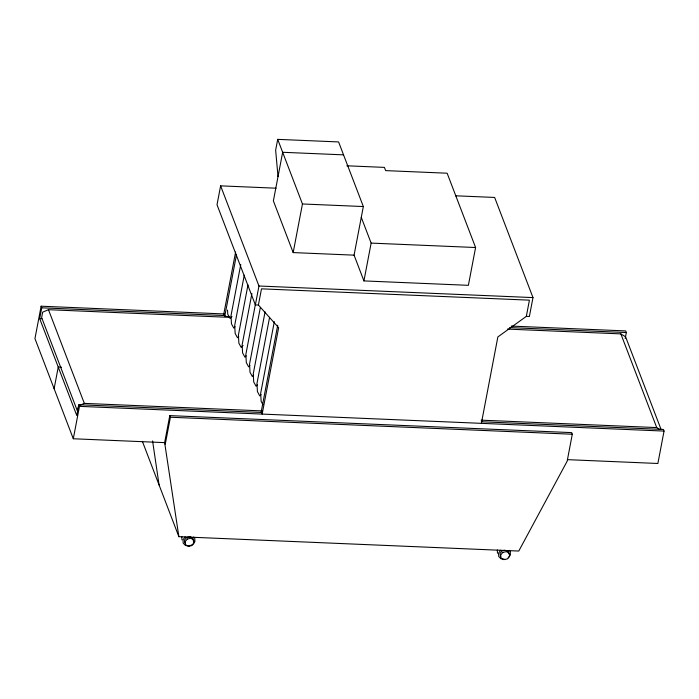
<?xml version="1.0" encoding="UTF-8"?>
<svg xmlns="http://www.w3.org/2000/svg" width="699" height="699" viewBox="0 0 699 699"><rect width="100%" height="100%" fill="white"/><g stroke="black" fill="none" stroke-linecap="round" stroke-linejoin="round"><path stroke-width="1.05" d="M224.353 313.956L41.127 306.206L34.95 338.613L73.299 438.762L164.641 442.624L178.874 536.683L518.763 551.057L567.151 461.226L572.298 434.228L571.677 432.611L169.787 415.617L164.641 442.624M262.081 412.489L78.856 404.738L76.803 415.547L39.686 318.622L41.748 307.822L41.127 306.206M54.12 388.688L58.244 367.08L61.521 367.22M73.299 438.762L79.476 406.355L78.856 404.738M165.252 444.241L170.407 417.233L169.787 415.617M276.079 188.197L220.622 185.855L217.013 204.755L255.362 304.913L258.403 305.035L278.639 327.674L262.16 414.079L261.234 411.659L277.713 325.245M235.615 252.059L223.811 313.93L224.737 316.35L229.097 316.542M224.737 316.35L236.542 254.48M240.779 264.44L231.002 315.712L231.465 323.829L233.772 328.067L235.03 326.748M244.274 275.161L234.698 325.367L235.161 333.484L237.468 337.722L238.726 336.402M247.988 284.851L238.411 335.057L238.875 343.183L241.181 347.412L243.069 345.437M346.826 165.794L384.424 167.384L385.656 170.617L447.142 173.212L475.591 247.516L468.382 285.323L363.926 280.911L354.07 255.152L363.34 206.546L338.596 141.932L277.704 139.363L275.642 150.163L278.019 176.585M251.911 293.519L242.134 344.79L242.597 352.908L244.903 357.145L246.162 355.826M255.423 304.275L245.847 354.48L246.31 362.598L248.617 366.835L249.875 365.516M255.362 304.913L258.962 286.005L220.622 185.855M258.403 305.035L261.496 288.836L529.423 300.159L526.33 316.367L497.854 336.935L481.375 423.349M260.343 307.525L249.543 364.135L250.006 372.252L252.313 376.49L253.571 375.171M265.07 311.876L253.256 373.825L253.72 381.951L256.026 386.18L257.284 384.869M269.596 317.294L256.961 383.515L257.433 391.641L259.731 395.879L260.989 394.559M274.323 321.645L260.675 393.214L261.138 401.331L262.981 404.721M354.07 255.152L293.178 252.584L302.449 203.977L277.704 139.363M363.926 280.911L371.143 243.103L361.278 217.354M455.495 195.79L494.639 197.441L532.988 297.591L529.379 316.49L526.33 316.367M625.194 338.43L626.321 332.541L625.701 330.924L511.187 326.084M481.296 421.759L663.43 429.457L664.05 431.073L657.873 463.481L567.614 459.662M185.165 536.849L183.033 539.829L183.164 543.123L185.515 545.491L189.184 546.024L192.775 544.504L194.907 541.533L194.768 538.23L193.597 537.05M500.694 550.192L498.562 553.162L498.702 556.465L501.052 558.833L504.722 559.357M508.304 557.846L510.436 554.875L510.305 551.572L509.125 550.384M231.946 316.402L230.058 318.377L227.752 314.139L227.524 310.076M231.622 317.442L48.458 309.692L42.665 312.173L41.643 317.573L77.51 411.265L78.541 405.866L84.334 403.384L262.046 410.898M504.896 550.192L502.249 550.733L500.047 553.381L500.449 556.395M343.55 154.855L282.658 152.286L273.379 200.893L293.178 252.584M302.449 203.977L363.34 206.546M371.143 243.103L475.591 247.516M258.962 286.005L532.988 297.591M41.748 307.822L224.973 315.572M509.623 327.604L626.321 332.541M507.465 329.098L620.852 333.895L625.605 336.822L661.088 429.492M39.686 318.622L41.87 318.718M481.192 420.16L656.728 427.587L659.9 429.536M79.476 406.355L664.05 431.073M170.407 417.233L572.298 434.228M506.696 550.559L508.549 551.642L508.82 553.652M620.852 333.895L656.728 427.587M142.395 441.41L178.874 536.683M48.458 309.692L84.334 403.384M152.583 440.92L159.075 484.992M193.422 541.314L193.02 538.3L190.242 536.675L186.72 537.391L184.519 540.039L184.92 543.062M497.33 549.938L497.461 553.232M181.792 536.596L181.932 539.899M187.341 539.008L185.13 541.655L185.541 544.67L188.311 546.295L191.832 545.578L194.042 542.931L193.632 539.916L190.862 538.291L187.341 539.008M502.869 552.35L500.667 554.997L501.069 558.012L503.848 559.637L507.369 558.92L509.571 556.273L509.169 553.259L506.391 551.633L502.869 552.35"/></g></svg>
